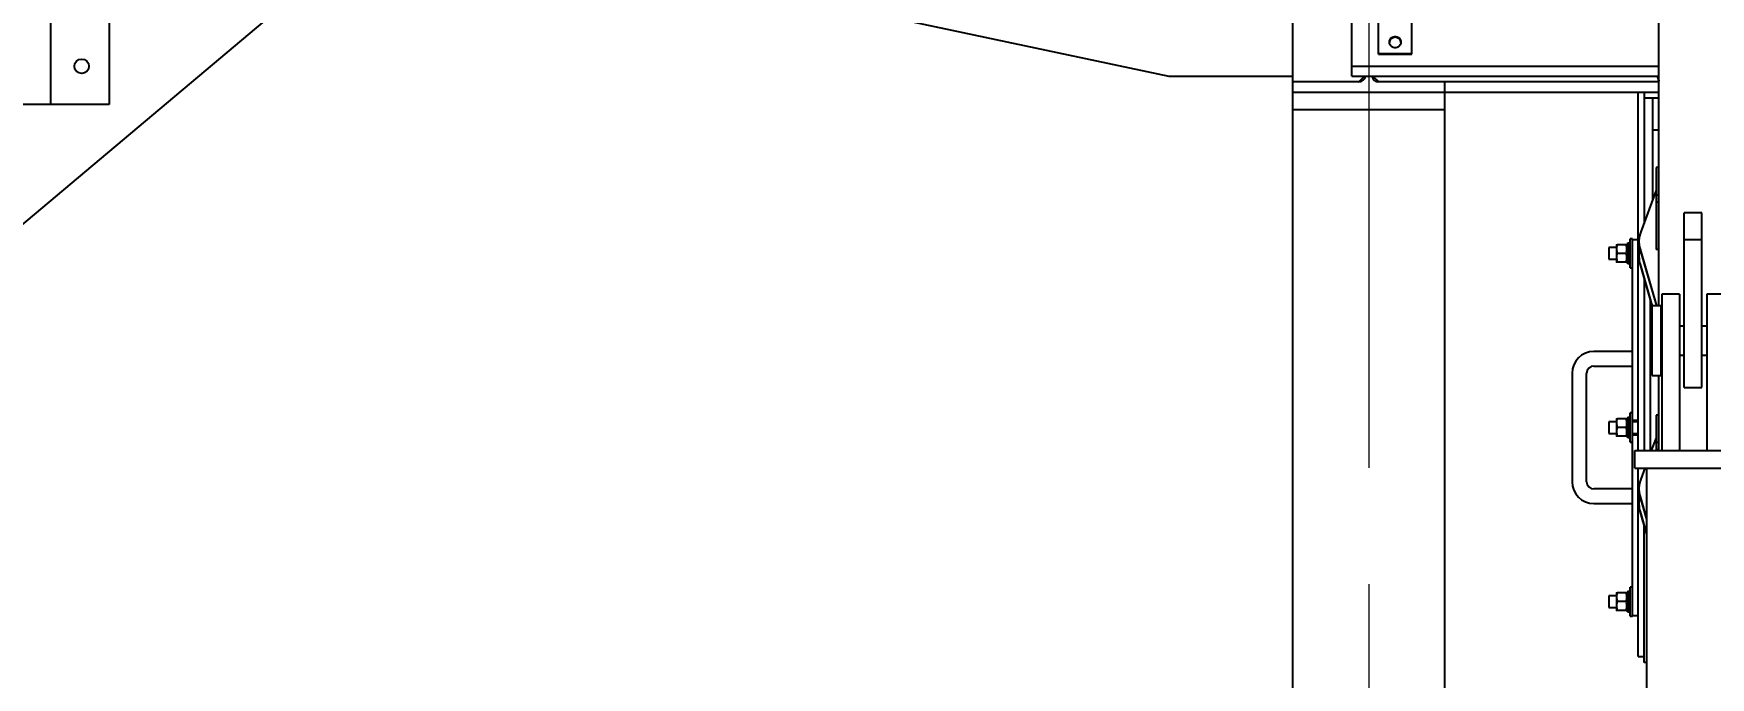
# Model space of a CAD drawing. Header units: millimetres. Extents: x 1293 to 41893, y 1011 to 26911.
# Drawn here: x 22840 to 24060, y 5717 to 6185 of the extents above; entities that cross this region are included whole.
import ezdxf

# ---------------------------------------------------------------- set-up
doc = ezdxf.new("R2010")
doc.units = ezdxf.units.MM
doc.header["$LTSCALE"] = 50
doc.linetypes.add('CENTERX2', pattern=[20.32, 12.7, -2.54, 2.54, -2.54])
doc.layers.add('CAPA_1', color=7, linetype='Continuous')
doc.layers.add('STRUC', color=4, linetype='Continuous')
doc.styles.add('SLDTEXTSTYLE0', font='TXT', dxfattribs={"width": 0.75})
doc.dimstyles.new('SLDDIMSTYLE1', dxfattribs={"dimtxt": 100, "dimasz": 100, "dimexe": 0, "dimexo": 0.0625, "dimgap": 25, "dimtad": 2, "dimdec": 4, "dimlfac": 75, "dimzin": 12, "dimdsep": 46, "dimtxsty": 'SLDTEXTSTYLE0', "dimsah": 1, "dimcen": 0.09, "dimadec": 0, "dimazin": 3, "dimtfac": 1, "dimtdec": 0, "dimtofl": 0, "dimtmove": 0, "dimatfit": 3, "dimfxl": 1, "dimfrac": 2, "dimtolj": 1, "dimtzin": 12, "dimarcsym": 0})

# ---------------------------------------------------------------- blocks, each defined once
blk = doc.blocks.new('_D_25')
at = {"layer": 'CAPA_1', "transparency": 16777216}
blk.add_arc((21236.5, 4708.5), 1605.7, 0, 40, dxfattribs=at)
for points in [[(22466.5, 5740.6), (22516.3, 5652.5), (22540.5, 5671.6)], [(22842.2, 4708.5), (22854.5, 4808.9), (22823.7, 4808)]]:
    blk.add_solid(points, dxfattribs=at)
at = {"layer": 'CAPA_1', "transparency": 16777216, "insert": (22832.1, 5396.3), "char_height": 100, "attachment_point": 1, "rotation": 290, "style": 'SLDTEXTSTYLE0'}
blk.add_mtext('40°', dxfattribs=at)

msp = doc.modelspace()

# ---------------------------------------------------------------- linework, layer by layer
at = {"color": 7, "linetype": 'Continuous', "lineweight": 25}
for p, q in [((22852.4844745, 6133.9020517), (22852.4844745, 6906.2466111)), ((24022.5400298, 5987.4271946), (24022.5400298, 6272.84764)), ((22894.8178078, 6269.3687183), (22894.8178078, 6133.9020517)), ((23666.3066964, 6154.0929069), (23129.6400298, 6268.2262403)), ((23049.5333959, 6229.8262403), (21252.3587895, 4721.8176909)), ((23799.0840298, 6154.5280984), (23799.0840298, 6222.3314205)), ((23818.5108631, 6170.3342435), (23818.5108631, 6208.3579595)), ((23842.8948631, 6170.3342435), (23842.8948631, 6208.3579595)), ((23818.5108631, 6171.0275126), (23842.8948631, 6171.0275126)), ((23818.5108631, 6170.3342435), (23842.8948631, 6170.3342435)), ((23756.3066964, 6154.0929069), (23666.3066964, 6154.0929069)), ((23799.0840298, 6161.8417071), (24022.5400298, 6161.8417071)), ((23799.0840298, 6154.5280984), (24022.5400298, 6154.5280984)), ((24021.3605528, 6154.5280984), (24022.5400298, 6150.4921578)), ((24021.5344911, 6154.5280984), (24022.5400298, 6151.0873408)), ((24007.6093631, 5882.0271946), (24007.6093631, 6142.8529069)), ((24011.8426964, 6142.8529069), (24011.8426964, 6047.8520891)), ((24011.8426964, 6138.6195736), (24022.5400298, 6138.6195736)), ((24018.0593631, 6138.6195736), (24018.0593631, 6064.4944772)), ((24022.2926964, 6138.6195736), (24022.2926964, 6087.8929078)), ((22894.8178078, 6133.9020517), (22827.0844745, 6133.9020517)), ((24022.2926964, 6115.2862403), (24018.0593631, 6115.2862403)), ((24020.6426964, 6087.8929078), (24020.6426964, 6028.4077017)), ((24022.5400298, 6087.8929078), (24020.6426964, 6087.8929078)), ((24020.6426964, 6071.4102149), (24009.4013357, 6041.3164204)), ((24022.5400298, 6067.8868827), (24020.6426964, 6067.8868827)), ((24022.5400298, 6062.6902424), (24020.6426964, 6062.6902424)), ((24053.8260298, 6054.9735367), (24041.1260298, 6054.9735367)), ((24041.1260298, 5928.0271946), (24041.1260298, 6054.9735367)), ((24053.8260298, 5928.0271946), (24053.8260298, 6054.9735367)), ((23991.7089631, 6029.7529069), (23986.2760298, 6029.7529069)), ((23986.2760298, 6029.7529069), (23986.2760298, 6021.2862403)), ((23991.7362841, 6031.8695736), (23991.7089631, 6031.8222523)), ((23991.7089631, 6031.8222523), (23991.7089631, 6019.2168949)), ((23998.8360209, 6031.8695736), (23992.3035053, 6031.8695736)), ((23999.4305631, 6031.8222523), (23999.4032421, 6031.8695736)), ((23999.9597298, 6032.8855736), (23999.4305631, 6032.3564069)), ((23999.4305631, 6032.3564069), (23999.4305631, 6018.6827403)), ((23999.9597298, 6018.1535736), (23999.9597298, 6032.8855736)), ((24001.1535298, 6032.8855736), (23999.9597298, 6032.8855736)), ((24001.1535298, 6032.8855736), (24001.1535298, 6018.1535736)), ((24001.6826964, 6032.3564069), (24001.1535298, 6032.8855736)), ((24003.3760298, 6036.1029069), (24001.6826964, 6036.1029069)), ((24001.6826964, 6014.9362403), (24001.6826964, 6036.1029069)), ((24003.3760298, 5761.6029069), (24003.3760298, 6036.1029069)), ((24003.3760298, 6035.5195736), (24007.6093631, 6035.5195736)), ((24008.1160346, 6034.2139405), (24008.1160346, 6033.6187575)), ((24053.8260298, 6035.4861354), (24041.1260298, 6035.4861354)), ((23986.2760298, 6021.2862403), (23991.7089631, 6021.2862403)), ((23998.8362072, 6025.5195736), (23992.303319, 6025.5195736)), ((23998.8360209, 6019.1695736), (23992.3035053, 6019.1695736)), ((23999.4032421, 6019.1695736), (23999.4305631, 6019.2168949)), ((23999.4305631, 6018.6827403), (23999.9597298, 6018.1535736)), ((23999.9597298, 6018.1535736), (24001.1535298, 6018.1535736)), ((24001.1535298, 6018.1535736), (24001.6826964, 6018.6827403)), ((24008.1160346, 6023.3816099), (24008.1160346, 6022.7864269)), ((24008.9308599, 6028.526758), (24020.9419357, 5987.4271946)), ((24008.9308599, 6027.931575), (24020.7679974, 5987.4271946)), ((24008.9308599, 6017.6944274), (24017.8260298, 5987.2568877)), ((24008.9308599, 6017.0992444), (24017.8260298, 5986.6617047)), ((24022.5400298, 6028.4077017), (24020.6426964, 6028.4077017)), ((24001.6826964, 6014.9362403), (24003.3760298, 6014.9362403)), ((24011.8426964, 6007.1355066), (24011.8426964, 5882.0271946)), ((24037.5093631, 5995.8938613), (24024.8093631, 5995.8938613)), ((24024.8093631, 5995.8938613), (24024.8093631, 5882.0271946)), ((24037.5093631, 5995.8938613), (24037.5093631, 5882.0271946)), ((24070.2093631, 5995.8938613), (24057.5093631, 5995.8938613)), ((24057.5093631, 5995.8938613), (24057.5093631, 5882.0271946)), ((24016.4532992, 5882.0271946), (24016.4532992, 5991.3589215)), ((24024.1760298, 5987.4271946), (24017.8260298, 5987.4271946)), ((24017.8260298, 5936.6271946), (24017.8260298, 5987.4271946)), ((24024.1760298, 5936.6271946), (24024.1760298, 5987.4271946)), ((24024.8093631, 5972.6105279), (24024.1760298, 5972.6105279)), ((24041.1260298, 5972.6105279), (24037.5093631, 5972.6105279)), ((24057.5093631, 5972.6105279), (24053.8260298, 5972.6105279)), ((24003.3760298, 5954.1445736), (23975.2926964, 5954.1445736)), ((23975.2926964, 5943.5612403), (24003.3760298, 5943.5612403)), ((24024.1760298, 5951.4438613), (24024.8093631, 5951.4438613)), ((24037.5093631, 5951.4438613), (24041.1260298, 5951.4438613)), ((24053.8260298, 5951.4438613), (24057.5093631, 5951.4438613)), ((23959.4176964, 5938.2695736), (23959.4176964, 5859.4362403)), ((23970.0010298, 5859.4362403), (23970.0010298, 5938.2695736)), ((24017.8260298, 5936.6271946), (24024.1760298, 5936.6271946)), ((24022.5400298, 5882.0271946), (24022.5400298, 5936.6271946)), ((24041.1260298, 5928.0271946), (24053.8260298, 5928.0271946)), ((24003.3760298, 5909.4362403), (24001.6826964, 5909.4362403)), ((24001.6826964, 5888.2695736), (24001.6826964, 5909.4362403)), ((24020.6426964, 5907.9320643), (24020.6426964, 5882.0271946)), ((24022.5400298, 5907.9320643), (24020.6426964, 5907.9320643)), ((23991.7089631, 5903.0862403), (23986.2760298, 5903.0862403)), ((23986.2760298, 5903.0862403), (23986.2760298, 5894.6195736)), ((23986.2760298, 5894.6195736), (23991.7089631, 5894.6195736)), ((23991.7362841, 5905.2029069), (23991.7089631, 5905.1555856)), ((23991.7089631, 5905.1555856), (23991.7089631, 5892.5502283)), ((23998.8362072, 5898.8529069), (23992.303319, 5898.8529069)), ((23998.8360209, 5905.2029069), (23992.3035053, 5905.2029069)), ((23999.4305631, 5905.1555856), (23999.4032421, 5905.2029069)), ((23999.9597298, 5906.2189069), (23999.4305631, 5905.6897403)), ((23999.4305631, 5905.6897403), (23999.4305631, 5892.0160736)), ((23999.9597298, 5891.4869069), (23999.9597298, 5906.2189069)), ((24001.1535298, 5906.2189069), (23999.9597298, 5906.2189069)), ((24001.1535298, 5906.2189069), (24001.1535298, 5891.4869069)), ((24001.6826964, 5905.6897403), (24001.1535298, 5906.2189069)), ((24003.3760298, 5904.1445736), (24007.6093631, 5904.1445736)), ((24007.6093631, 5903.0862403), (24003.3760298, 5903.0862403)), ((24003.3760298, 5894.6195736), (24007.6093631, 5894.6195736)), ((23998.8360209, 5892.5029069), (23992.3035053, 5892.5029069)), ((23999.4032421, 5892.5029069), (23999.4305631, 5892.5502283)), ((23999.4305631, 5892.0160736), (23999.9597298, 5891.4869069)), ((23999.9597298, 5891.4869069), (24001.1535298, 5891.4869069)), ((24001.1535298, 5891.4869069), (24001.6826964, 5892.0160736)), ((24001.6826964, 5888.2695736), (24003.3760298, 5888.2695736)), ((24003.3760298, 5893.5612403), (24007.6093631, 5893.5612403)), ((24020.6426964, 5891.4493714), (24017.1230974, 5882.0271946)), ((24022.5400298, 5887.9260392), (24020.6426964, 5887.9260392)), ((24022.5400298, 5882.7293989), (24020.6426964, 5882.7293989)), ((24005.1760298, 5869.3271946), (24005.1760298, 5882.0271946)), ((24005.1760298, 5882.0271946), (24089.8426964, 5882.0271946)), ((24005.1760298, 5869.3271946), (25035.1760298, 5869.3271946)), ((24007.6093631, 5732.1862403), (24007.6093631, 5869.3271946)), ((24012.3790868, 5869.3271946), (24009.4013357, 5861.3555769)), ((24011.8426964, 5869.3271946), (24011.8426964, 5867.8912456)), ((24013.6426964, 5869.3271946), (24013.6426964, 4721.3271946)), ((24003.3760298, 5854.1445736), (23975.2926964, 5854.1445736)), ((24008.1160346, 5854.253097), (24008.1160346, 5853.657914)), ((24008.9308599, 5848.5659145), (24013.6426964, 5832.4429271)), ((24008.9308599, 5847.9707315), (24013.6426964, 5831.8477441)), ((23975.2926964, 5843.5612403), (24003.3760298, 5843.5612403)), ((24007.6093631, 5842.2334114), (24008.1247017, 5842.2334114)), ((24008.1160346, 5843.4207664), (24008.1160346, 5842.8255834)), ((24008.9308599, 5837.7335839), (24013.6426964, 5821.6105965)), ((24008.9308599, 5837.1384009), (24013.6426964, 5821.0154135)), ((24011.8426964, 5727.9529069), (24011.8426964, 5827.1746631)), ((23991.7089631, 5776.4195736), (23986.2760298, 5776.4195736)), ((23986.2760298, 5776.4195736), (23986.2760298, 5767.9529069)), ((23991.7362841, 5778.5362403), (23991.7089631, 5778.4889189)), ((23991.7089631, 5778.4889189), (23991.7089631, 5765.8835616)), ((23998.8360209, 5778.5362403), (23992.3035053, 5778.5362403)), ((23999.4305631, 5778.4889189), (23999.4032421, 5778.5362403)), ((23999.9597298, 5779.5522403), (23999.4305631, 5779.0230736)), ((23999.4305631, 5779.0230736), (23999.4305631, 5765.3494069)), ((23999.9597298, 5764.8202403), (23999.9597298, 5779.5522403)), ((24001.1535298, 5779.5522403), (23999.9597298, 5779.5522403)), ((24001.1535298, 5779.5522403), (24001.1535298, 5764.8202403)), ((24001.6826964, 5779.0230736), (24001.1535298, 5779.5522403)), ((24003.3760298, 5782.7695736), (24001.6826964, 5782.7695736)), ((24001.6826964, 5761.6029069), (24001.6826964, 5782.7695736)), ((23986.2760298, 5767.9529069), (23991.7089631, 5767.9529069)), ((23998.8362072, 5772.1862403), (23992.303319, 5772.1862403)), ((23998.8360209, 5765.8362403), (23992.3035053, 5765.8362403)), ((23999.4032421, 5765.8362403), (23999.4305631, 5765.8835616)), ((23999.4305631, 5765.3494069), (23999.9597298, 5764.8202403)), ((23999.9597298, 5764.8202403), (24001.1535298, 5764.8202403)), ((24001.1535298, 5764.8202403), (24001.6826964, 5765.3494069)), ((24001.6826964, 5761.6029069), (24003.3760298, 5761.6029069)), ((24003.3760298, 5762.1862403), (24007.6093631, 5762.1862403)), ((24007.6093631, 5732.1862403), (24011.8426964, 5732.1862403)), ((24013.6426964, 5727.9529069), (24011.8426964, 5727.9529069))]:
    msp.add_line(p, q, dxfattribs=at)
at = {"color": 7, "linetype": 'Continuous', "lineweight": 25, "flags": 128}
msp.add_lwpolyline([(23834.9361964, 6179.2771792), (23834.8131835, 6178.2900419), (23834.4512936, 6177.3602736), (23833.8715586, 6176.5419088), (23833.1076705, 6175.8825079), (23832.2040238, 6175.420393), (23831.213135, 6175.1824206), (23830.1925912, 6175.1824206), (23829.2017024, 6175.420393), (23828.2980557, 6175.8825079), (23827.5341676, 6176.5419088), (23826.9544326, 6177.3602736), (23826.5925427, 6178.2900419), (23826.4695298, 6179.2771792), (23826.5925427, 6180.2643164), (23826.9544326, 6181.1940848), (23827.5341676, 6182.0124496), (23828.2980557, 6182.6718504), (23829.2017024, 6183.1339653), (23830.1925912, 6183.3719378), (23831.213135, 6183.3719378), (23832.2040238, 6183.1339653), (23833.1076705, 6182.6718504), (23833.8715586, 6182.0124496), (23834.4512936, 6181.1940848), (23834.8131835, 6180.2643164), (23834.9361964, 6179.2771792)], dxfattribs=at)
at = {"color": 7, "linetype": 'Continuous', "lineweight": 25}
msp.add_circle((22874.8178078, 6161.635385), 5.2916667, dxfattribs=at)
for centre, radius, start, end in [((23830.7028631, 6178.4897002), 4.2413317, 5.9661027206, 174.0338972804), ((24028.3827417, 6034.2146928), 20.2664331, 159.4871022301, 196.299475111), ((24028.3844811, 6033.6207355), 20.2684466, 180.0055916793, 196.3014206522), ((24028.3844811, 6022.788405), 20.2684466, 180.0055916793, 196.3014206522), ((24028.3739976, 6023.3814161), 20.2577749, 165.3637459265, 196.3038476528), ((23975.2926964, 5938.2695736), 15.875, 90, 180), ((23975.2926964, 5938.2695736), 5.2916667, 90, 180), ((23975.2926964, 5859.4362403), 15.875, 180, 270), ((23975.2926964, 5859.4362403), 5.2916667, 180, 270), ((24028.3827417, 5854.2538494), 20.2664331, 159.4871022302, 196.299475111), ((24028.3844811, 5853.659892), 20.2684466, 180.0055916793, 196.3014206522), ((24028.3739976, 5843.4205726), 20.2577749, 165.3637459224, 196.3038476528), ((24028.3844811, 5842.8275615), 20.2684466, 180.0055916793, 196.3014206522)]:
    msp.add_arc(centre, radius, start, end, dxfattribs=at)
for points, knots in [([(23992.3035053, 6031.8695736), (23992.1396808, 6031.318414), (23991.8084793, 6030.2041434), (23991.6872968, 6028.5532513), (23991.865082, 6026.9751585), (23992.1563504, 6026.0077233), (23992.303319, 6025.5195736)], [0, 0, 0, 0, 0.2646176718, 0.5349733347, 0.7653562273, 1, 1, 1, 1]), ([(23991.7750074, 6031.8695736), (23991.7668394, 6031.8695736), (23991.7406051, 6031.8695736), (23991.974191, 6031.8695736), (23992.2211952, 6031.8695736), (23992.3035053, 6031.8695736)], [0, 0, 0, 0, 0.2316277331, 0.7439526031, 1, 1, 1, 1]), ([(23998.8362072, 6025.5195736), (23998.9999997, 6026.0707149), (23999.3311368, 6027.1849497), (23999.4522203, 6028.8358233), (23999.2743438, 6030.4139327), (23998.9830182, 6031.3814053), (23998.8360209, 6031.8695736)], [0, 0, 0, 0, 0.2646061211, 0.5349506065, 0.7653448938, 1, 1, 1, 1]), ([(23998.8360209, 6031.8695736), (23998.9183347, 6031.8695736), (23999.1612261, 6031.8695736), (23999.3961605, 6031.8695736), (23999.3707375, 6031.8695736), (23999.362384, 6031.8695736)], [0, 0, 0, 0, 0.2560507749, 0.7555536161, 1, 1, 1, 1]), ([(23998.8360209, 6031.8695736), (23999.019351, 6031.3201349), (23999.2515602, 6030.624206), (23999.2931343, 6029.9044191), (23999.3018855, 6029.7529069)], [0, 0, 0, 0, 0.78950408268, 1, 1, 1, 1]), ([(23992.303319, 6025.5195736), (23992.1395265, 6024.9684323), (23991.8083894, 6023.8541975), (23991.6873059, 6022.2033239), (23991.8651824, 6020.6252145), (23992.156508, 6019.6577419), (23992.3035053, 6019.1695736)], [0, 0, 0, 0, 0.2646061211, 0.5349506065, 0.7653448938, 1, 1, 1, 1]), ([(23992.3035053, 6019.1695736), (23992.2211915, 6019.1695736), (23991.9783001, 6019.1695736), (23991.7433657, 6019.1695736), (23991.7687887, 6019.1695736), (23991.7771422, 6019.1695736)], [0, 0, 0, 0, 0.2560507749, 0.7555536161, 1, 1, 1, 1]), ([(23998.8360209, 6019.1695736), (23998.9998454, 6019.7207332), (23999.3310469, 6020.8350039), (23999.4522294, 6022.485896), (23999.2744442, 6024.0639887), (23998.9831758, 6025.0314239), (23998.8362072, 6025.5195736)], [0, 0, 0, 0, 0.2646176718, 0.5349733347, 0.7653562273, 1, 1, 1, 1]), ([(23999.3050704, 6021.2862403), (23999.2853297, 6021.0707564), (23999.219508, 6020.3522609), (23998.9939393, 6019.6565994), (23998.8360209, 6019.1695736)], [0, 0, 0, 0, 0.29990983444, 1, 1, 1, 1]), ([(23998.8360209, 6019.1695736), (23999.0534734, 6019.1695736), (23999.419097, 6019.1695736), (23999.4173635, 6019.1695736), (23999.1702771, 6019.1695736), (23998.9195662, 6019.1695736), (23998.8360209, 6019.1695736)], [0, 0, 0, 0, 0.3661794341, 0.6156922034, 0.8719357593, 1, 1, 1, 1]), ([(23992.303319, 5898.8529069), (23992.1395265, 5898.3017657), (23991.8083894, 5897.1875308), (23991.6873059, 5895.5366573), (23991.8651824, 5893.9585478), (23992.156508, 5892.9910753), (23992.3035053, 5892.5029069)], [0, 0, 0, 0, 0.2646061211, 0.5349506065, 0.7653448938, 1, 1, 1, 1]), ([(23992.3035053, 5905.2029069), (23992.1396808, 5904.6517473), (23991.8084793, 5903.5374767), (23991.6872968, 5901.8865846), (23991.865082, 5900.3084918), (23992.1563504, 5899.3410567), (23992.303319, 5898.8529069)], [0, 0, 0, 0, 0.2646176718, 0.5349733347, 0.7653562273, 1, 1, 1, 1]), ([(23991.7750074, 5905.2029069), (23991.7668394, 5905.2029069), (23991.7406051, 5905.2029069), (23991.974191, 5905.2029069), (23992.2211952, 5905.2029069), (23992.3035053, 5905.2029069)], [0, 0, 0, 0, 0.2316277331, 0.7439526031, 1, 1, 1, 1]), ([(23998.8362072, 5898.8529069), (23998.9999997, 5899.4040482), (23999.3311368, 5900.5182831), (23999.4522203, 5902.1691566), (23999.2743438, 5903.7472661), (23998.9830182, 5904.7147386), (23998.8360209, 5905.2029069)], [0, 0, 0, 0, 0.2646061211, 0.5349506065, 0.7653448938, 1, 1, 1, 1]), ([(23998.8360209, 5905.2029069), (23998.9183347, 5905.2029069), (23999.1612261, 5905.2029069), (23999.3961605, 5905.2029069), (23999.3707375, 5905.2029069), (23999.362384, 5905.2029069)], [0, 0, 0, 0, 0.2560507749, 0.7555536161, 1, 1, 1, 1]), ([(23998.8360209, 5905.2029069), (23999.019351, 5904.6534682), (23999.2515602, 5903.9575393), (23999.2931343, 5903.2377525), (23999.3018855, 5903.0862403)], [0, 0, 0, 0, 0.7895040827, 1, 1, 1, 1]), ([(23998.8360209, 5892.5029069), (23998.9998454, 5893.0540666), (23999.3310469, 5894.1683372), (23999.4522294, 5895.8192293), (23999.2744442, 5897.397322), (23998.9831758, 5898.3647572), (23998.8362072, 5898.8529069)], [0, 0, 0, 0, 0.2646176718, 0.5349733347, 0.7653562273, 1, 1, 1, 1]), ([(23999.3050704, 5894.6195736), (23999.2853297, 5894.4040897), (23999.219508, 5893.6855942), (23998.9939393, 5892.9899327), (23998.8360209, 5892.5029069)], [0, 0, 0, 0, 0.2999098344, 1, 1, 1, 1]), ([(23992.3035053, 5892.5029069), (23992.2211915, 5892.5029069), (23991.9783001, 5892.5029069), (23991.7433657, 5892.5029069), (23991.7687887, 5892.5029069), (23991.7771422, 5892.5029069)], [0, 0, 0, 0, 0.2560507749, 0.7555536161, 1, 1, 1, 1]), ([(23998.8360209, 5892.5029069), (23999.0534734, 5892.5029069), (23999.419097, 5892.5029069), (23999.4173635, 5892.5029069), (23999.1702771, 5892.5029069), (23998.9195662, 5892.5029069), (23998.8360209, 5892.5029069)], [0, 0, 0, 0, 0.3661794341, 0.6156922034, 0.8719357593, 1, 1, 1, 1]), ([(23992.3035053, 5778.5362403), (23992.1396808, 5777.9850807), (23991.8084793, 5776.87081), (23991.6872968, 5775.2199179), (23991.865082, 5773.6418252), (23992.1563504, 5772.67439), (23992.303319, 5772.1862403)], [0, 0, 0, 0, 0.2646176718, 0.5349733347, 0.7653562273, 1, 1, 1, 1]), ([(23991.7750074, 5778.5362403), (23991.7668394, 5778.5362403), (23991.7406051, 5778.5362403), (23991.974191, 5778.5362403), (23992.2211952, 5778.5362403), (23992.3035053, 5778.5362403)], [0, 0, 0, 0, 0.23162773307, 0.74395260305, 1, 1, 1, 1]), ([(23998.8362072, 5772.1862403), (23998.9999997, 5772.7373816), (23999.3311368, 5773.8516164), (23999.4522203, 5775.5024899), (23999.2743438, 5777.0805994), (23998.9830182, 5778.048072), (23998.8360209, 5778.5362403)], [0, 0, 0, 0, 0.2646061211, 0.5349506065, 0.7653448938, 1, 1, 1, 1]), ([(23998.8360209, 5778.5362403), (23998.9183347, 5778.5362403), (23999.1612261, 5778.5362403), (23999.3961605, 5778.5362403), (23999.3707375, 5778.5362403), (23999.362384, 5778.5362403)], [0, 0, 0, 0, 0.2560507749, 0.7555536161, 1, 1, 1, 1]), ([(23998.8360209, 5778.5362403), (23999.019351, 5777.9868016), (23999.2515602, 5777.2908727), (23999.2931343, 5776.5710858), (23999.3018855, 5776.4195736)], [0, 0, 0, 0, 0.7895040827, 1, 1, 1, 1]), ([(23992.303319, 5772.1862403), (23992.1395265, 5771.635099), (23991.8083894, 5770.5208641), (23991.6873059, 5768.8699906), (23991.8651824, 5767.2918812), (23992.156508, 5766.3244086), (23992.3035053, 5765.8362403)], [0, 0, 0, 0, 0.2646061211, 0.5349506065, 0.7653448938, 1, 1, 1, 1]), ([(23992.3035053, 5765.8362403), (23992.2211915, 5765.8362403), (23991.9783001, 5765.8362403), (23991.7433657, 5765.8362403), (23991.7687887, 5765.8362403), (23991.7771422, 5765.8362403)], [0, 0, 0, 0, 0.2560507749, 0.75555361613, 1, 1, 1, 1]), ([(23998.8360209, 5765.8362403), (23998.9998454, 5766.3873999), (23999.3310469, 5767.5016705), (23999.4522294, 5769.1525626), (23999.2744442, 5770.7306554), (23998.9831758, 5771.6980905), (23998.8362072, 5772.1862403)], [0, 0, 0, 0, 0.2646176718, 0.5349733347, 0.7653562273, 1, 1, 1, 1]), ([(23999.3050704, 5767.9529069), (23999.2853297, 5767.7374231), (23999.219508, 5767.0189276), (23998.9939393, 5766.3232661), (23998.8360209, 5765.8362403)], [0, 0, 0, 0, 0.2999098344, 1, 1, 1, 1]), ([(23998.8360209, 5765.8362403), (23999.0534734, 5765.8362403), (23999.419097, 5765.8362403), (23999.4173635, 5765.8362403), (23999.1702771, 5765.8362403), (23998.9195662, 5765.8362403), (23998.8360209, 5765.8362403)], [0, 0, 0, 0, 0.3661794341, 0.6156922034, 0.8719357593, 1, 1, 1, 1])]:
    msp.add_open_spline(points, degree=3, knots=knots, dxfattribs=at)
at = {"layer": 'CAPA_1', "linetype": 'CENTERX2', "lineweight": 18, "ltscale": 0.666667}
msp.add_line((23811.5093631, 6292.8529069), (23811.5093631, 4767.4529069), dxfattribs=at)
at = {"layer": 'STRUC', "linetype": 'Continuous', "lineweight": 25}
for p, q in [((23756.3066964, 4842.2435736), (23756.3066964, 6316.0852861)), ((23808.4525545, 6154.5280984), (23804.2280298, 6150.3035736)), ((23814.5661717, 6154.5280984), (23818.7906964, 6150.3035736)), ((23804.2280298, 6150.3035736), (23756.3066964, 6150.3035736)), ((23756.3066964, 6142.8529069), (24022.5400298, 6142.8529069)), ((24022.5400298, 6150.3035736), (23818.7906964, 6150.3035736)), ((23866.7120298, 6150.3035736), (23866.7120298, 4842.2435736)), ((23756.3066964, 6130.1529069), (23866.7120298, 6130.1529069))]:
    msp.add_line(p, q, dxfattribs=at)
for centre, start, end in [((23804.2280298, 6155.3835736), 270, 350.3051584672), ((23818.7906964, 6155.3835736), 189.6948415328, 270)]:
    msp.add_arc(centre, 5.08, start, end, dxfattribs=at)

# ---------------------------------------------------------------- dimensions: what is measured, and where the dimension line sits
at = {"layer": 'CAPA_1'}
dim = msp.add_angular_dim_2l(base=(22745.3522732, 5257.677891), line1=((20823.7856538, 4708.4929069), (25825.7071983, 4708.4929069)), line2=((23122.9733631, 6291.4496896), (21252.3587895, 4721.8176909)), dimstyle='SLDDIMSTYLE1', dxfattribs=at)
dim.commit()
dim.dimension.update_dxf_attribs({"geometry": '_D_25', "text_midpoint": (22745.3522732, 5257.677891), "dimtype": 162})

doc.saveas('drawing.dxf')
